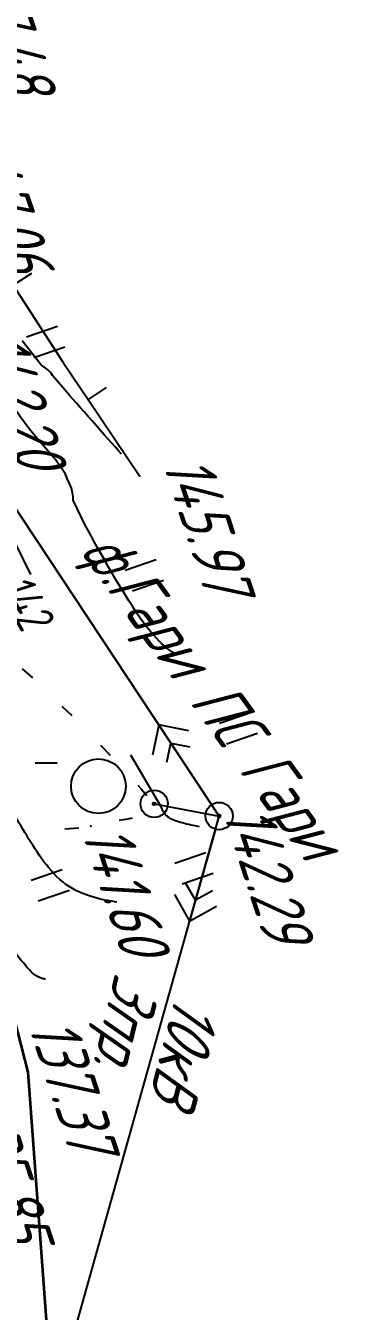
# Model space of a CAD drawing. Header units: millimetres. Extents: x -698 to 8131, y -704 to 4503.
# Drawn here: x 8005.9 to 8028.8, y -330.4 to -236.4 of the extents above; entities that cross this region are included whole.
import ezdxf

# ---------------------------------------------------------------- set-up
doc = ezdxf.new("R2010")
doc.units = ezdxf.units.MM
doc.linetypes.add('CONTI', pattern=[0])
doc.layers.add('10', color=1, linetype='Continuous', lineweight=35)
for name, color, linetype in [('GOR_BDEFAULT', 212, 'CONTI'), ('NAD_MDEFAULT', 7, 'CONTI'), ('PI_OTDEFAULT', 172, 'CONTI'), ('PI_TTDEFAULT', 5, 'CONTI'), ('PLN_O', 7, 'CONTI'), ('SIT_LDEFAULT', 7, 'CONTI'), ('USLZNDEFAULT', 7, 'CONTI'), ('ZAPSKDEFAULT', 7, 'CONTI')]:
    doc.layers.add(name, color=color, linetype=linetype)
doc.styles.add('eskd', font='isocpeui.ttf', dxfattribs={"width": 1.2})
doc.styles.add('SHRFT', font='isocpeui.ttf', dxfattribs={"width": 3.5})

# ---------------------------------------------------------------- blocks, each defined once
blk = doc.blocks.new('BL_2011')
at = {"color": 0}
for p, q in [((0, 0), (0, 2.4)), ((1.6, 0), (1.6, 2.4))]:
    blk.add_line(p, q, dxfattribs=at)
blk = doc.blocks.new('BL_26')
at = {"color": 0}
for radius in [1, 0.1]:
    blk.add_circle((0, 0), radius, dxfattribs=at)
blk = doc.blocks.new('BL_2004')
at = {"color": 0}
blk.add_circle((0, 0), 2, dxfattribs=at)

msp = doc.modelspace()

# ---------------------------------------------------------------- linework, layer by layer
at = {"layer": '10'}
for points in [[(8007.615, -334.042), (8006.055, -312.952), (7993.635, -264.502), (7974.573, -194.306), (7968.623, -174.866), (7964.873, -168.836), (7966.053, -166.916), (7929.843, -50.886), (7929.843, -50.886), (7913.743, -6.586), (7904.923, -2.646), (7881.943, 63.124)], [(7777.275, -561.382), (7779.235, -563.922), (7804.995, -544.202), (7801.735, -540.062), (7827.925, -519.342), (7830.075, -522.142), (7880.365, -480.112), (7888.765, -477.362), (7981.265, -400.242), (7996.105, -379.532), (8005.275, -357.472), (8007.615, -334.042), (8006.055, -312.952), (7993.635, -264.502)]]:
    msp.add_lwpolyline(points, dxfattribs=at)
at = {"layer": 'GOR_BDEFAULT', "color": 212, "flags": 128}
for points, elevation in [([(8016.859, -282.39), (8016.769, -282.33), (8016.669, -282.27), (8016.549, -282.2), (8016.429, -282.11), (8016.289, -282.01), (8016.139, -281.89), (8015.969, -281.75), (8015.799, -281.59), (8015.609, -281.41), (8015.419, -281.21), (8015.209, -280.97), (8014.979, -280.71), (8014.749, -280.42), (8014.499, -280.1), (8014.239, -279.74), (8013.969, -279.34), (8013.689, -278.92), (8013.399, -278.47), (8013.099, -277.99), (8012.809, -277.51), (8012.509, -277.01), (8012.209, -276.5), (8011.919, -276), (8011.639, -275.5), (8011.359, -275.02), (8011.099, -274.55), (8010.849, -274.1), (8010.619, -273.68), (8010.409, -273.28), (8010.219, -272.93), (8009.339, -271.12), (8009.329, -270.86), (8009.289, -270.57), (8009.209, -270.24), (8009.079, -269.89), (8008.909, -269.53), (8008.759, -269.15), (8008.119, -268.25), (8008.009, -268.12), (8007.889, -267.98), (8007.759, -267.83), (8007.629, -267.67), (8007.489, -267.5), (8007.339, -267.33), (8007.189, -267.16), (8007.039, -266.98), (8006.889, -266.81), (8006.749, -266.64), (8006.609, -266.47), (8006.469, -266.31), (8006.339, -266.16), (8006.219, -266.02), (8006.109, -265.89), (8005.429, -264.96), (8005.139, -264.52), (8004.799, -264.08), (8004.429, -263.66), (8004.009, -263.28), (8003.519, -262.89), (8002.919, -262.48), (8002.219, -262.07), (8001.119, -261.07), (8000.989, -260.92), (8000.849, -260.75), (8000.709, -260.57), (8000.559, -260.38), (8000.409, -260.19), (8000.249, -259.99), (8000.099, -259.78), (7999.939, -259.58), (7999.779, -259.38), (7999.619, -259.18), (7999.469, -258.98), (7999.329, -258.8), (7999.179, -258.62), (7999.049, -258.46), (7998.919, -258.31), (7997.859, -257.4), (7997.219, -257.13), (7996.709, -256.88), (7996.289, -256.52), (7995.879, -256.11), (7995.469, -255.71), (7994.669, -254.68), (7994.559, -254.51), (7994.439, -254.33), (7994.309, -254.13), (7994.179, -253.93), (7994.039, -253.71), (7993.899, -253.49), (7993.759, -253.27), (7993.619, -253.05), (7993.479, -252.82), (7993.339, -252.61), (7993.209, -252.39), (7993.079, -252.19), (7992.959, -252), (7992.839, -251.83), (7992.739, -251.67), (7992.139, -250.82), (7991.889, -250.49), (7991.859, -250.43), (7991.819, -250.37), (7991.789, -250.3), (7991.749, -250.23), (7991.709, -250.16), (7991.669, -250.08), (7991.629, -250), (7991.579, -249.91), (7991.529, -249.83), (7991.489, -249.74), (7991.439, -249.65), (7991.389, -249.56), (7991.339, -249.47), (7991.289, -249.38), (7991.239, -249.3), (7991.179, -249.21), (7991.129, -249.13), (7991.079, -249.05), (7991.029, -248.97), (7990.969, -248.89), (7990.919, -248.81), (7990.859, -248.73), (7990.809, -248.66), (7990.749, -248.59), (7990.689, -248.51), (7990.639, -248.44), (7990.579, -248.37), (7990.519, -248.3), (7990.449, -248.23), (7990.389, -248.16), (7990.329, -248.1), (7990.259, -248.03), (7990.199, -247.96), (7990.129, -247.9), (7990.069, -247.83), (7989.999, -247.77), (7989.939, -247.71), (7989.869, -247.64), (7989.809, -247.58), (7989.739, -247.52), (7989.679, -247.46), (7989.619, -247.4), (7989.559, -247.34), (7989.509, -247.29), (7989.449, -247.23), (7988.829, -246.43), (7988.789, -246.37), (7988.749, -246.31), (7988.699, -246.24), (7988.639, -246.16), (7988.569, -246.07), (7988.479, -245.95), (7988.369, -245.82), (7988.239, -245.66), (7988.089, -245.47), (7987.909, -245.26), (7987.699, -245), (7987.449, -244.71), (7987.169, -244.38), (7986.849, -244.01), (7986.489, -243.58)], 144), ([(8012.869, -267.74), (8012.659, -267.5), (8012.419, -267.24), (8012.169, -266.95), (8011.899, -266.64), (8011.609, -266.32), (8011.319, -265.99), (8011.019, -265.65), (8010.719, -265.31), (8010.429, -264.98), (8010.129, -264.64), (8009.849, -264.32), (8009.579, -264.01), (8009.319, -263.72), (8009.079, -263.45), (8008.869, -263.21), (8007.829, -261.99), (8007.759, -261.88), (8007.669, -261.77), (8007.579, -261.67), (8007.479, -261.58), (8007.359, -261.48), (8007.219, -261.38), (8007.049, -261.28), (8005.619, -259.46)], 146), ([(8006.239, -276.54), (8004.469, -272.91), (8004.459, -272.39), (8004.369, -271.8), (8004.209, -271.19), (8004.039, -270.82)], 142), ([(8012.529, -300.51), (8012.369, -300.48), (8012.189, -300.45), (8011.989, -300.42), (8011.779, -300.38), (8011.559, -300.33), (8011.319, -300.28), (8011.079, -300.22), (8010.829, -300.15), (8010.569, -300.07), (8010.309, -299.98), (8010.049, -299.88), (8009.799, -299.77), (8009.539, -299.65), (8009.289, -299.52), (8009.049, -299.37), (8008.809, -299.21), (8008.589, -299.03), (8008.369, -298.85), (8008.149, -298.65), (8007.949, -298.44), (8007.749, -298.23), (8007.559, -298.01), (8007.379, -297.78), (8007.199, -297.55), (8007.029, -297.31), (8006.859, -297.07), (8006.699, -296.83), (8006.539, -296.59), (8006.379, -296.35), (8006.229, -296.11), (8006.079, -295.87), (8005.939, -295.64), (8005.799, -295.41), (8005.659, -295.18), (8005.529, -294.96), (8005.399, -294.74), (8005.269, -294.52), (8005.149, -294.31), (8005.039, -294.1), (8004.929, -293.9), (8004.819, -293.7), (8004.719, -293.51), (8004.629, -293.32), (8004.539, -293.14), (8004.459, -292.97), (8004.379, -292.8), (8004.309, -292.63), (8004.249, -292.47), (8004.179, -292.31), (8004.129, -292.15), (8004.079, -291.99), (8004.029, -291.83), (8003.979, -291.66), (8003.939, -291.48), (8003.909, -291.3), (8003.869, -291.11), (8003.839, -290.91), (8003.799, -290.7), (8003.769, -290.48), (8003.739, -290.24), (8003.719, -289.98), (8003.689, -289.71), (8003.659, -289.43), (8003.629, -289.12), (8003.589, -288.81), (8003.549, -288.48), (8003.509, -288.13), (8003.469, -287.77), (8003.409, -287.4), (8003.349, -287.01), (8003.279, -286.61), (8003.209, -286.19), (8003.119, -285.76), (8003.029, -285.32), (8002.919, -284.87)], 140), ([(8018.569, -295), (8018.469, -294.98), (8018.349, -294.95), (8018.219, -294.93), (8018.079, -294.9), (8017.929, -294.87), (8017.779, -294.84), (8017.629, -294.8), (8017.479, -294.76), (8017.319, -294.72), (8017.169, -294.68), (8017.029, -294.64), (8016.879, -294.59), (8016.749, -294.54), (8016.629, -294.49), (8016.509, -294.43), (8016.409, -294.38), (8016.319, -294.32), (8016.239, -294.26), (8016.169, -294.2), (8016.109, -294.14), (8016.049, -294.07), (8016.009, -294.01), (8015.969, -293.95), (8015.929, -293.88), (8015.899, -293.82), (8015.869, -293.76), (8015.849, -293.7), (8015.819, -293.64), (8015.799, -293.59), (8015.769, -293.53), (8013.539, -289.77)], 142), ([(8007.319, -306.14), (8007.279, -306.14), (8007.229, -306.13), (8007.179, -306.12), (8007.129, -306.11), (8007.069, -306.09), (8007.009, -306.07), (8006.939, -306.04), (8006.869, -306.01), (8006.789, -305.97), (8006.709, -305.93), (8006.619, -305.88), (8006.539, -305.82), (8006.439, -305.75), (8006.349, -305.67), (8006.249, -305.57), (8006.149, -305.47), (8006.039, -305.36), (8005.929, -305.24), (8005.819, -305.1), (8005.699, -304.96), (8005.569, -304.81), (8005.449, -304.65), (8005.309, -304.49), (8005.169, -304.31), (8005.029, -304.13), (8004.879, -303.94), (8004.719, -303.75), (8004.559, -303.56), (8004.379, -303.35), (8004.199, -303.15)], 138)]:
    msp.add_lwpolyline(points, dxfattribs=dict(at, elevation=elevation))
at = {"layer": 'PI_TTDEFAULT', "color": 5}
for p in [(8014.179, -269.34, 145.966), (8019.999, -294.21, 142.293), (8010.619, -294.95, 141.598)]:
    msp.add_point(p, dxfattribs=at)
at = {"layer": 'SIT_LDEFAULT', "color": 7}
for p, q in [((8019.999, -294.21), (7975.199, -226.45)), ((8006.289, -254.52), (8004.949, -255.39)), ((8004.949, -255.39), (8008.599, -261.03)), ((8008.599, -261.03), (8010.429, -263.75)), ((8011.759, -262.86), (8010.429, -263.75)), ((8010.429, -263.75), (8014.179, -269.34)), ((8005.599, -283.45), (8006.359, -284.1)), ((8008.519, -286.18), (8009.239, -286.87)), ((8015.589, -287.54), (8015.139, -289.75)), ((8019.449, -293.38), (8015.589, -287.54)), ((8017.799, -287.99), (8015.589, -287.54)), ((8011.339, -289.03), (8012.029, -289.75)), ((8016.189, -290.26), (8016.469, -288.87)), ((8016.469, -288.87), (8017.859, -289.15)), ((8006.559, -290.33), (8008.159, -290.33)), ((8014.059, -291.96), (8014.279, -292.19)), ((8014.279, -292.19), (8014.729, -292.71)), ((8015.259, -293.32), (8019.999, -294.21)), ((8001.689, -359.6), (8019.999, -294.21)), ((8009.739, -295.09), (8008.739, -295.17)), ((8013.339, -294.43), (8012.689, -294.55)), ((8013.659, -294.36), (8013.339, -294.43)), ((8019.729, -295.17), (8017.839, -301.91)), ((8016.729, -299.94), (8017.839, -301.91)), ((8018.269, -300.37), (8017.579, -299.14)), ((8019.509, -299.68), (8018.269, -300.37)), ((8017.839, -301.91), (8019.819, -300.8))]:
    msp.add_line(p, q, dxfattribs=at)

# ---------------------------------------------------------------- block references
at = {"layer": 'USLZNDEFAULT', "color": 7, "rotation": 289}
for name, p in [('BL_2011', (8013.139, -276.22)), ('BL_2011', (8020.019, -287.41)), ('BL_2004', (8011.179, -292.03)), ('BL_26', (8015.259, -293.32)), ('BL_26', (8019.999, -294.21)), ('BL_2011', (8016.769, -297.66)), ('BL_2011', (8006.269, -298.91))]:
    msp.add_blockref(name, p, dxfattribs=at)
at = {"layer": 'ZAPSKDEFAULT', "color": 7, "rotation": 289}
msp.add_blockref('BL_2011', (8005.929, -259.17), dxfattribs=at)

# ---------------------------------------------------------------- texts
at = {"layer": 'GOR_BDEFAULT', "color": 212, "style": 'SHRFT', "width": 0.75}
msp.add_text('142', height=2.625, rotation=298.89489, dxfattribs=at).set_placement((8003.763, -277.533, 142))
at = {"layer": 'NAD_MDEFAULT', "color": 7, "style": 'eskd', "oblique": 10, "width": 0.8}
for s, rotation, p in [('3пр.', 256.42986, (8012.416, -305.574)), ('10кВ', 255.42986, (8016.833, -307.215))]:
    msp.add_text(s, height=3.5, rotation=rotation, dxfattribs=at).set_placement(p)
at = {"layer": 'PI_OTDEFAULT', "color": 172, "style": 'eskd', "oblique": 10, "width": 0.8}
for s, rotation, p in [('147.48', 288, (8001.346, -231.616)), ('147.06', 289, (8001.132, -245.014)), ('142.20', 288, (8002.255, -259.393, 5)), ('145.97', 288, (8015.837, -268.366)), ('142.29', 288, (8020.256, -293.947)), ('141.60', 288, (8009.93, -295.373)), ('137.37', 288, (8006.019, -309.5)), ('135.85', 288, (8001.169, -315.74))]:
    msp.add_text(s, height=3.5, rotation=rotation, dxfattribs=at).set_placement(p)
at = {"layer": 'PLN_O', "style": 'eskd', "oblique": 10, "width": 0.8}
msp.add_text('ф.Гари ПС Гари', height=3.5, rotation=306, dxfattribs=at).set_placement((8009.757, -274.823))

doc.saveas('drawing.dxf')
